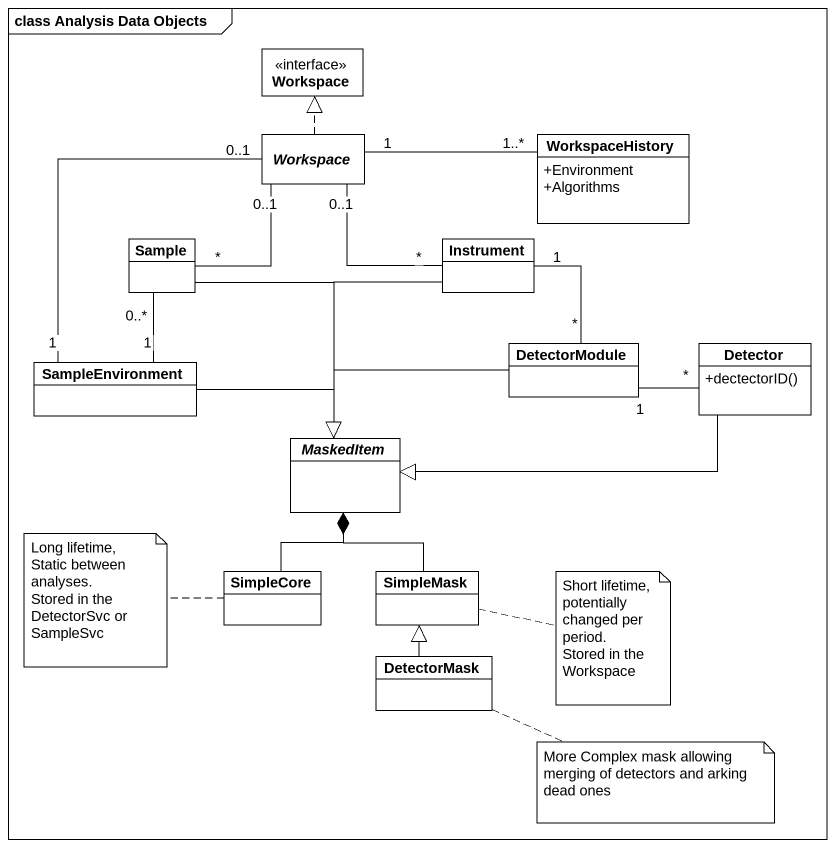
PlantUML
@startuml
mainframe class Analysis Data Objects
hide circle
hide empty members
skinparam classAttributeIconSize 0
interface Workspace
abstract class "Workspace" as Workspace_2
class WorkspaceHistory {
  +Environment
  +Algorithms
}
class Sample
class Instrument
class DetectorModule
class Detector {
  +dectectorID()
}
class SampleEnvironment
abstract class MaskedItem
class SimpleCore
class SimpleMask
class DetectorMask
Workspace_2 .up.|> Workspace
Workspace_2 "1" -right- "1..*" WorkspaceHistory
Sample "*" -up- "0..1" Workspace_2
Sample "0..*" -- "1" SampleEnvironment
Sample --|> MaskedItem
Instrument "*" -up- "0..1" Workspace_2
Instrument "1" -- "*" DetectorModule
Instrument --|> MaskedItem
DetectorModule "1" -right- "*" Detector
DetectorModule -left-|> MaskedItem
Detector -left-|> MaskedItem
SampleEnvironment "1" -up- "0..1" Workspace_2
SampleEnvironment -right-|> MaskedItem
MaskedItem *-- SimpleCore
MaskedItem *-- SimpleMask
DetectorMask -up-|> SimpleMask
note left of SimpleCore
  Long lifetime, Static between analyses.
  Stored in the DetectorSvc or SampleSvc
end note
note right of SimpleMask
  Short lifetime, potentially changed per period.
  Stored in the Workspace
end note
note right of DetectorMask : More Complex mask allowing merging of detectors and arking dead ones
@enduml
